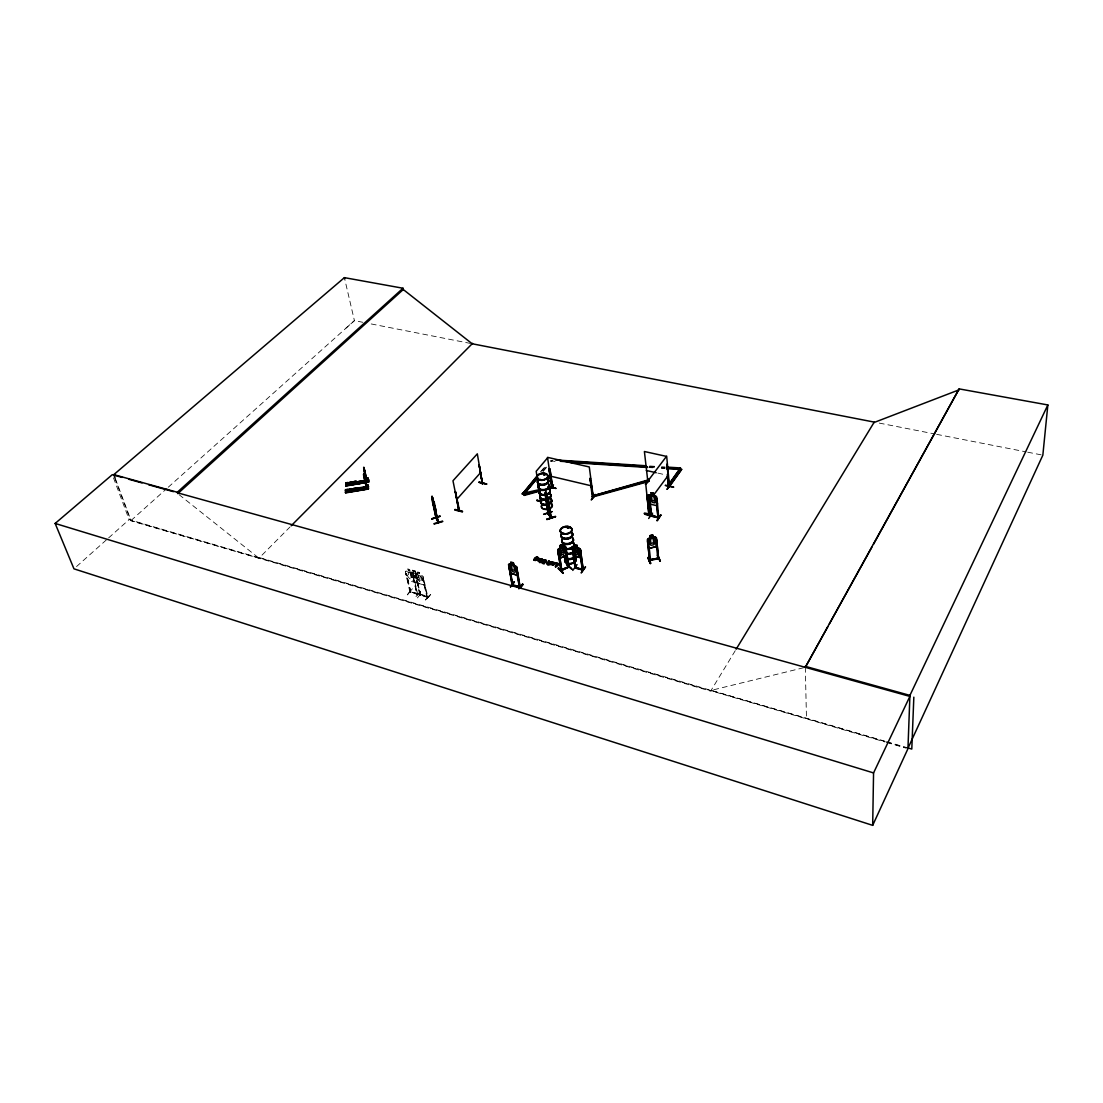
<?xml version="1.0" encoding="UTF-8"?>
<svg xmlns="http://www.w3.org/2000/svg" width="1103" height="1103" viewBox="0 0 1103 1103"><rect width="100%" height="100%" fill="white"/><g stroke="black" fill="none" stroke-linecap="round" stroke-linejoin="round"><path stroke-width="0.75" stroke-dasharray="5 3.75" d="M420.422 594.614C417.623 593.538 430.556 596.833 426.82 596.447M427.219 596.833L423.042 576.731L422.146 575.587L415.293 574.539L420.091 594.875L427.881 597.095L423.166 576.662M419.912 595.082L415.707 576L420.877 595.096L419.829 595.096L427.578 597.288M410.233 572.36L409.806 569.879C404.553 566.432 410.123 573.519 406.097 571.051L405.325 571.685L409.958 592.201L417.706 594.379L416.906 594.186L412.756 575.104L417.734 594.42L413.074 573.794L410.302 572.305L411.777 573.436L412.798 577.807L411.943 579.309L409.53 578.634L407.793 576.414L406.773 572.043L407.876 571.616M409.889 591.539L410.661 591.732M411.005 592.214L405.752 573.146L410.743 592.394M424.324 585.045L418.216 583.335L416.741 580.826L418.175 583.39L424.269 585.114L424.545 583.018M407.448 594.931L412.122 589.016M417.417 597.923L422.325 591.925M552.12 460.296L551.679 461.288L550.245 460.957L555.03 460.944M735.26 650.673L710.635 691.154L131.023 520.547L115.015 477.792M430.721 594.365C414.163 612.082 441.779 581.791 425.73 600.253M425.358 600.129L430.308 594.159M543.021 470.926L546.233 467.093M543.103 471.491L546.33 467.658M540.484 471.85L545.861 465.48M541.656 471.146L545.944 466.045M416.796 593.662L417.954 594.186L410.344 591.953M417.623 593.717L410.716 591.925L417.665 593.428M420.464 591.332L415.362 597.247L420.753 591.415M412.412 588.74L407.104 594.889L412.136 588.974M422.587 578.165L423.483 578.165L422.587 578.165L426.916 597.081M416.424 576.193L415.528 576.207M417.803 574.539C414.756 570.389 421.594 572.071 420.243 575.214M414.563 580.137L414.301 582.232L408.248 580.536L406.814 577.972M413.156 573.794L406.097 571.051M408.248 580.536L406.952 577.917M412.756 575.104L413.294 575.504M410.826 592.421L406.455 573.339M411.529 572.154C409.006 576.262 413.722 584.521 419.623 583.115M405.325 571.685L406.152 571.133M413.597 581.543L419.705 583.211L419.967 581.129L418.451 574.842L411.419 572.126L413.142 572.526L412.605 570.182L413.198 572.705L412.081 573.119L417.003 594.2M114.712 477.751L130.802 520.74L258.957 558.201L289.924 527.055M131.023 520.547L166.967 488.381M168.249 487.223L354.421 320.642L362.832 322.297M76.534 566.556L107.336 539.05M108.618 537.906L129.134 519.582L885.033 741.961M346.011 328.074L354.421 320.642L344.688 278.894M803.646 667.729L711.104 690.395L885.116 741.271M649.639 465.976L654.782 466.307M661.621 466.748L665.054 466.969M649.695 466.555L654.837 466.886M661.676 467.327L665.109 467.548M649.281 466.996L654.424 467.327M661.276 467.769L664.709 467.989M555.112 461.509L551.597 460.723M649.336 467.575L652.769 467.796M661.331 468.348L664.764 468.568M410.054 591.263L410.606 592.435M419.967 594.186L420.629 595.289L415.79 574.167L413.377 573.477L414.397 577.862L416.81 578.537M879.298 423.097L934.944 434.003M936.626 434.334L1025.983 451.858M1027.665 452.189L1041.149 454.836M371.242 323.951L470.485 343.433M657.857 473.104L666.088 474.979M419.705 572.857L417.265 572.181L417.858 574.47L416.741 574.897L417.747 579.268L419.485 581.502L421.911 582.177L422.78 580.674L419.829 572.733M405.573 573.353L406.29 573.546M412.536 570.237L415.197 570.913L418.106 578.91L417.237 580.412L414.838 579.723L413.101 577.489M417.499 573.767L415.679 573.326L415.073 571.023M420.767 594.614L426.889 596.365M886.757 741.74L906.459 747.503M259.55 557.608L885.047 741.547M886.688 742.029L906.321 747.806M886.674 742.443L906.308 748.22M416.837 593.524L416.906 594.186M179.086 494.668L258.957 558.201M113.499 477.875L129.134 519.582M410.757 572.622L412.26 578.992M427.068 596.144L427.495 597.316M422.766 577.958L427.082 596.875M805.3 667.329L806.486 718.853M412.494 573.119L414.756 576.276C412.108 578.275 415.142 580.288 415.39 576.924L418.161 579.833L415.817 576.566C418.313 574.691 415.528 572.678 415.197 575.89L412.494 573.119M409.406 570.21L407.848 569.782L409.585 570.996L409.406 570.21M419.416 573.064L417.844 572.622L419.595 573.85L419.416 573.064M410.481 573.077L408.055 572.402L409.089 576.772L411.502 577.448L410.481 573.077M420.477 575.931L418.037 575.256L419.057 579.626L421.484 580.316L420.477 575.931M414.728 571.299L413.17 570.858L414.907 572.085L414.728 571.299"/><path stroke-width="1.5" d="M366.044 486.685L366.031 489.236L365.755 485.527L368.071 485.155L368.416 486.795M365.879 478.716L368.181 478.344L365.879 478.716L366.168 479.874M367.437 486.023C365.782 492.489 365.534 478.826 363.756 474.4M366.899 485.692L366.568 486.437M366.692 481.294L366.748 478.936L368.044 478.812L366.748 478.881L366.692 481.294L364.486 472.374M434.844 506.098L434.844 507.118L432.1 496.295L438.58 522.629L437.794 521.664M353.691 490.932L353.732 488.381L356.048 488.009L356.021 490.559M356.228 481.184C355.607 487.733 358.034 478.674 353.925 481.556L353.898 484.065M349.306 491.607L349.348 489.056L351.664 488.698L351.636 491.249M351.885 481.859C351.237 488.422 353.691 479.35 349.582 482.232L349.541 484.741M345.501 492.448L368.443 488.794L345.57 492.586L345.487 489.663L347.803 489.305L347.762 491.855M368.181 478.344L368.471 482.025L345.791 485.734L345.749 482.824L348.052 482.466L347.996 484.989M122.212 477.434L112.299 474.676L55.15 523.442L73.97 568.845L872.68 825.361L873.562 772.927L909.878 696.407L178.383 493.041M345.597 490.849L345.529 489.897L368.361 486.326L368.361 488.877L367.851 485.651L367.271 486.147M509.379 563.909L516.673 566.694L520.216 587.513L512.164 585.279L508.883 566.032L512.854 585.541L520.382 587.279L519.348 587.347M520.258 586.617L519.279 586.631M512.04 584.618L512.854 584.824M512.123 585.335L519.871 586.837M827.746 626.821L805.3 667.329L959.141 388.89L1047.85 404.953L909.92 695.386L907.948 748.703L872.68 825.361M913.835 697.165L911.795 749.061L908.1 747.986M368.099 479.267L367.933 478.192L368.416 480.15L345.859 483.679L345.749 482.824M454.836 510.013L462.295 511.861M455.043 509.724L462.557 511.613M454.987 509.421L462.46 511.24M873.466 544.331L959.141 388.89M363.632 467.575L364.169 471.863M363.494 474.373L364.169 479.226M363.962 467.396L364.735 472.953M363.811 474.18L366.748 488.105M551.803 563.454L553.982 563.647L551.748 563.054L551.431 564.295L552.617 564.764L554.809 563.068M652.755 515.184C635.935 509.572 648.426 517.748 652.755 515.17M1047.85 404.953L1042.845 455.167L907.962 748.275M458.972 509.462L459.427 510.262L455.415 491.635L458.683 510.634L459.344 509.503M368.016 478.909L368.567 482.163M547.805 513.391L551.21 517.376L550.562 517.142M548.356 513.019L547.639 512.619L548.219 513.253M547.777 513.267L547.681 512.592M545.268 492.917L548.412 513.64M568.638 527.358L567.549 527.813M569.079 527.882L568.293 527.234M567.425 528.199L567.604 527.441M563.688 533.328L563.44 533.687A5.915 3.709 -8.4 0 0 571.961 529.564A5.915 3.709 -8.4 0 0 562.971 527.317A5.915 3.709 -8.4 0 0 563.316 533.755M564.253 533.535L563.647 533.507M541.476 562.116L543.172 560.393L545.406 560.434L543.724 563.206L545.489 560.489M566.515 552.686L566.06 555.347L559.966 558.215M566.652 552.713L566.184 555.443L559.897 558.311L558.725 556.353M545.268 474.469L544.661 473.987L544.854 474.966M545.172 474.524L543.572 474.786L544.868 474.359M544.799 474.538L543.558 474.524L544.386 474.125M540.18 479.75L539.629 479.722A5.639 3.364 -8.8 0 0 547.901 475.931A5.639 3.364 -8.8 0 0 539.422 473.932A5.639 3.364 -8.8 0 0 539.615 479.791L539.836 479.35M540.153 479.557L540.594 479.543M539.684 479.708L540.346 479.612M517.79 573.036L517.321 575.214L511.116 573.367M353.884 489.429L355.814 489.318M354.794 481.942C352.932 484.755 358.048 481.129 354.421 482.328M354.118 482.438L355.263 482.949M568.073 567.163L560.779 569.975L568.086 566.914M568.955 567.052L561.055 570.83L557.76 550.039L560.214 547.957L559.097 549.418L559.772 553.844L561.386 555.112L563.867 553.94L564.901 551.417L564.24 547.005L562.792 546.826L562.433 544.455M548.315 501.369L548.067 502.43L546.247 498.294L545.985 493.965M581.309 555.622L580.743 557.815L574.401 546.867L572.167 547.157L574.787 547.019M558.463 567.99L563.288 572.788M558.518 567.935L558.132 568.541L563.302 573.091M647.999 546.123L649.281 548.246L656.326 546.647L656.257 537.657M668.377 486.023L669.314 486.809L667.701 485.858L680.468 467.948L666.764 467.079M669.121 486.34L669.107 487.112L668.363 486.699L667.301 474.442M367.161 485.747L366.692 486.299L363.632 474.207M657.402 503.533L656.836 505.767L657.485 503.575M434.444 505.284L432.79 499.494L438.249 522.753L436.126 517.114M647.888 481.928L644.4 451.513L666.005 456.284M542.124 562.089C541.987 558.78 549.404 561.248 544.069 559.841C540.856 559.552 540.677 564.047 544.027 563.702L546.385 560.696M559.593 557.856L563.261 546.509M510.675 586.81L514.412 581.832L510.634 586.548M592.449 497.301L593.138 497.467L590.077 478.357L592.297 497.274L593.317 497.232L589.278 466.969L547.515 457.345L552.079 487.981L548.936 469.34M540.815 501.065L540.525 497.219M540.635 501.327L537.933 482.466L538.705 487.361M658.615 557.842L657.815 558.09M658.67 558.573L649.626 560.641L647.323 539.698L648.274 538.554L655.292 537.12M669.507 486.588L666.667 456.118L645.724 483.886L648.964 514.522M649.722 560.6L647.585 541.146L648.412 540.953L650.605 560.379L649.474 559.662M648.481 513.874L649.281 514.026L647.006 495.054L648.771 513.943M649.212 513.474L648.605 514.508L649.226 513.543M650.701 563.013L650.232 563.536L648.288 557.539M432.1 497.66L436.112 518.355L431.907 499.383M652.576 513.143L648.661 518.479M482.356 482.824L482.425 484.024L479.171 465.108L482.549 483.927M479.171 465.108L482.466 483.969L477.323 453.843L452.975 480.77L459 510.703L455.415 491.635M552.107 563.881C556.85 566.294 547.998 562.337 553.816 564.336M829.401 623.829L871.797 547.322M569.01 527.799L567.659 527.992M873.81 422.601L959.086 389.828M736.156 649.198L874.238 422.104L472.167 343.764L403.271 289.524L403.009 288.241L344.398 277.639L113.83 474.621L115.015 477.792M355.676 489.622L353.966 489.456M355.731 489.291L355.111 489.98M558.532 548.825L557.718 550.107L558.697 556.463M542.221 561.785L543.393 560.751A1.613 1.034 -9.2 0 1 544.427 560.627L545.544 560.875M540.884 559.014C536.996 560.007 540.043 562.296 537.588 560.214M553.982 563.647C552.713 561.675 552.837 562.502 554.037 564.047M657.705 557.801L657.884 558.794L655.747 539.298L656.671 539.298L658.574 558.587L656.382 537.657L655.306 536.968C651.363 539.505 654.865 532.073 649.984 535.713L650.26 538.167L648.302 538.622M650.48 560.434C645.931 560.352 662.076 557.815 657.774 558.49M652.576 515.859L644.579 513.571L652.742 515.584M665.33 485.472L673.561 487.112M657.995 517.776L656.133 498.763L657.016 498.749L656.271 498.57L658.036 517.859L657.939 517.114M658.546 517.307L650.825 515.129M657.374 520.657L660.849 514.825L657.043 520.561M656.933 520.588L660.918 515.142M665.495 485.292L673.575 487.14M670.776 484.024L667.012 489.249M670.748 483.762L667.205 489.249M650.701 515.377L651.515 515.322M649.667 497.012L651.321 516.232L649.667 497.012L648.785 497.026L649.529 497.205M648.771 495.426L649.598 494.709L648.674 495.371L651.349 516.204M667.384 468.21L669.066 487.112M667.756 486.451L680.468 467.948M666.419 468.099L681.682 469.326L669.259 486.23L667.701 485.858M669.314 486.809L681.682 469.326M656.878 505.712L650.536 504.195M579.709 550.783L580.605 550.783L579.709 550.783L582.329 569.934L582.384 569.01L583.308 569.245M582.467 569.024L575.242 567.783M585.417 566.749L581.171 572.953L585.514 567.052M653.789 493.441L651.115 492.751L653.789 493.441L653.982 495.812L655.416 496.929L655.858 501.327L654.686 502.885L652.163 502.292L650.618 500.086L650.177 495.688L651.446 495.219M647.709 503.092L649.681 500.431M653.61 495.109L668.404 475.186M648.674 495.371L650.673 516.066M577.09 564.612L572.76 570.403M575.807 567.728L575.201 567.107M575.987 567.948L575.876 567.259M573.174 548.88L575.835 568.238L573.174 548.88L572.264 548.894L573.022 549.087M649.212 479.116L645.613 484.286L647.985 481.749M645.379 484.245L649.377 478.812M574.318 556.174L580.798 557.746L574.318 556.174L573.091 553.527M575.959 567.521L583.197 570.168L580.412 549.253L577.531 547.708L578.937 548.908L579.571 553.348L578.468 554.892L575.918 554.23L574.277 551.996L573.629 547.557L574.884 547.116M577.145 545.392L574.401 544.689L574.842 547.185M573.009 546.564L572.209 547.281L575.09 568.086L583.115 570.127M593 496.75L592.214 496.571L592.876 496.791M595.206 494.378L591.236 499.949L594.641 496.116M555.195 566.68L557.208 563.619L555.774 566.832C563.991 562.944 550.328 561.551 557.263 564.019M555.774 566.832L558.049 563.412M555.347 563.509L555.567 562.751M548.742 563.674L549.06 563.371M547.97 564.901L548.37 563.578L549.997 564.005L551.996 561.799C548.453 567.218 550.3 563.702 547.901 564.502M549.997 564.005L551.445 561.661M550.232 564.074L548.274 564.557M550.59 564.171L551.996 561.799M551.748 563.054C549.694 565.853 555.857 565.591 554.754 562.847M552.258 562.544L553.803 562.227L554.823 563.233M552.313 562.93L552.548 562.116M546.84 563.164C550.052 563.054 545.116 563.275 547.888 563.826L547.378 564.474L548.37 563.578M548.315 561.262C551.61 559.869 547.281 566.115 549.846 561.772C546.812 560.517 550.728 562.199 548.136 563.509M546.895 563.55L547.088 562.847M548.384 561.661L548.591 560.931M547.378 564.474L547.888 563.826M548.081 563.109L548.646 561.317M544.027 563.702L546.33 560.296M540.098 562.668C541.242 561.868 537.947 562.53 540.663 561.896L542.373 559.249L540.07 561.358L541.835 559.111M518.879 588.85L522.588 584.094L519.927 587.996M539.491 562.502L539.725 561.73M519.816 588.009L522.657 584.383M540.663 561.896L542.373 559.249M520.271 588.133L523.07 584.576L522.546 584.08M535.893 558.256C541.959 557.015 532.749 555.995 534.431 560.103A1.641 1.048 -9.5 0 0 535.369 560.531C539.532 559.511 535.327 555.815 537.064 559.538C531.853 560.145 540.112 557.566 534.61 559.414M539.339 558.807L538.733 558.283L537.326 560.365L539.588 560.696M538.829 558.973C537.547 561.069 539.477 557.649 540.87 559.29M533.824 560.062L536.141 557.442L538.554 557.691M535.837 557.87L537.023 557.249L538.25 558.09M534.679 559.8C536.086 556.477 538.402 560.241 535.3 560.131A1.641 1.048 -9.5 0 1 534.362 559.717L533.755 559.676M510.303 586.796L514.067 582.053M512.895 585.017L512.109 584.369M548.219 486.382L555.843 488.202M511.02 573.491L509.724 570.844L511.02 573.491L517.376 575.159M516.011 568.21L516.921 568.21L516.011 568.21L519.403 587.32M536.844 500.583L541.504 501.231M512.785 585.486L509.614 566.225M511.075 564.446L510.027 564.915L510.813 569.327L512.495 571.588L515.004 572.264L516.011 570.747L513.391 562.737L510.689 562.006L511.172 564.543L508.524 564.557L512.233 585.059M549.404 489.856L553.527 484.782M548.288 487.126L552.575 486.795M552.534 487.057L551.996 487.995L549.101 468.968L549.942 468.954L552.672 487.705M549.942 468.954L552.589 487.691L551.9 487.526M547.405 480.219L550.507 476.496M540.649 490.904L524.256 495.399L523.801 494.447L537.657 477.296M537.271 475.669L522.326 494.089L523.801 494.447L537.74 477.861M522.326 494.089L537.354 476.248M547.667 457.731L536.196 471.271L538.926 488.546M486.671 484.024L479.06 482.176M458.738 510.592L459.082 510.606M456.739 499.466L480.784 472.401M568.996 567.066L565.949 547.764M438.539 522.588L436.195 517.762M669.038 486.561L669.094 485.858M291.137 525.828L472.594 343.336M113.83 474.621L177.293 492.255L403.009 288.241M403.271 289.524L177.762 493.62L177.293 492.255M558.463 568.335L562.93 573.381M548.425 513.722L545.489 494.944M551.555 486.23L551.886 487.319M508.621 564.612L509.379 564.06M568.803 566.39L568.1 566.735M355.483 489.58L354.008 489.691M355.524 483.031L355.924 482.149M551.941 487.292L548.756 488.077M648.288 557.236L650.742 563.412M575.725 567.549L574.953 567.342M566.487 564.102L571.823 569.093L566.652 564.391M566.556 564.488L571.823 569.093M568.652 566.156L568.238 566.666M560.972 570.623L568.872 566.804M561.772 570.223L558.945 551.348L558.049 551.528L561.179 570.83L561 570.154M565.232 548.108L568.238 567.369L565.232 548.108L566.129 547.929M559.841 545.585C566.625 543.255 557.112 544.785 560.365 548.053M568.748 566.845L565.646 546.302L562.916 546.757L562.516 544.331M558.532 548.839L564.681 545.861M567.714 527.372L568.583 527.537M561.565 570.265L558.945 551.348M519.968 586.824L513.047 584.811M658.629 517.279L651.625 515.542M658.698 517.969L650.784 516.066M650.949 515.818L658.96 517.79L658.739 517.031M546.923 519.141C573.27 511.034 529.357 525.276 555.25 516.397M555.305 516.7L546.991 519.513M548.425 504.747C549.666 503.685 544 487.209 546.509 493.234M545.24 492.807L548.219 497.853L551.279 518.079L548.094 513.226M544.91 493.11L548.067 513.764M546.647 493.096L550.99 518.176L548.067 498.832M547.653 496.543L548.219 497.853M551.886 511.53L543.6 514.356L552.024 511.695M431.645 518.796L440.111 516.066L431.783 519.058M431.742 518.948L440.152 516.314M434.086 523.649L442.565 521.071M434.168 524.022L442.73 521.595M433.382 500.21L432.638 497.784M434.251 502.678L432.073 497.563M434.058 503.754L437.946 522.326M435.575 508.828L434.334 502.623M647.42 481.859L593.317 496.819L592.794 495.854L648.44 479.874L649.06 481.404M592.794 495.854L646.854 480.908M649.005 480.825L593.235 496.24L592.725 495.275M522.229 493.51L538.457 489.829M523.801 494.447L536.899 490.849M523.704 493.868L524.159 494.82L540.553 490.325M548.839 488.657L552.672 486.795M649.281 548.246L656.326 546.647M657.553 555.485L660.366 561.22L657.939 555.443M650.467 559.69L657.622 558.27L649.722 559.938M539.077 558.656L540.98 559.538L538.995 560.448M363.893 467.631L366.872 479.598M364.597 479.777L366.568 488.133M368.54 480.15L345.846 483.638M345.777 483.555L368.54 479.984M347.459 483.762L368.54 480.425L368.471 479.515L366.113 479.833L366.168 482.383L365.879 481.032L368.195 480.867M368.554 482.08L345.818 486.037L345.763 485.086L368.499 481.528L368.499 479.667M345.832 485.499L368.554 481.625M345.749 485.582L368.526 482.176M367.975 486.106L367.616 485.044L368.305 486.974M345.515 490.394L368.43 486.754L347.183 490.297M347.211 490.601L368.43 486.961M365.741 488.064L368.071 487.498M368.416 489.029L345.57 492.917L345.515 491.952L368.443 488.505M657.802 558.766L657.526 557.87L658.532 557.649M668.694 486.795L667.577 475.903M550.838 517.5L548.053 513.336M552.617 562.516L554.685 563.04M539.643 561.096L538.057 560.765M555.457 459.951L646.22 465.756M562.392 460.957L574.373 461.716M581.212 462.157L591.484 462.819M598.336 463.26L608.608 463.922M615.46 464.363L625.732 465.011M632.57 465.452L642.842 466.114M677.09 468.306L666.695 467.837M560.172 461.275L647.571 466.886M570.527 462.502L647.626 467.465M666.474 468.678L680.137 468.982M552.162 487.319L552.81 487.526M582.563 569.672L583.404 569.934L575.201 567.797L572.195 547.102L579.378 548.26L580.357 549.322M520.023 587.499L516.535 566.763L513.695 565.232L513.267 562.847M538.926 560.062L539.96 559.318M538.333 559.593L539.836 559.717L539.891 558.931M646.33 470.485L656.216 472.732M589.926 478.537L590.643 478.702M655.844 496.322L653.941 495.881L653.707 493.51M593.221 497.219L590.077 478.357M550.342 476.124L591.746 485.913M537.74 482.7L538.719 485.789M548.274 486.657L555.912 488.505M479.019 482.176L486.699 484.038L479.116 482.452M658.863 517.748L657.967 517.817M536.899 500.114L541.532 501.548M541.463 501.713L536.94 500.362M555.292 563.109L558.118 563.812M548.618 563.261L549.928 563.605M543.669 562.806L542.097 561.979M548.439 563.964L549.763 564.322M539.422 562.116L540.401 562.282M542.993 563.04L543.958 563.302M508.717 566.225L509.462 566.432M805.273 666.336L909.92 695.386M128.817 479.267L142.039 482.935M148.643 484.782L173.433 491.662M543.296 563.081L541.463 562.075M55.15 523.442L873.562 772.927M542.952 562.985L542.069 561.703M583.253 569.865L580.412 549.253M582.481 569.975L579.861 550.59M438.001 522.064L436.002 517.872M550.88 518.093L547.819 513.322M659.911 561.22L657.388 555.154M546.633 494.02L545.861 492.283M546.109 494.751L547.102 496.226M546.771 499.08L547.777 500.569M482.935 483.514L482.783 482.811M363.783 467.424L364.748 470.595M573.119 553.472L574.415 556.05M432.004 496.322L432.927 499.08M433.948 506.773L435.906 510.579L435.63 508.731M650.591 504.126L649.364 501.644L650.48 504.25M649.984 535.713L650.37 538.236L648.909 539.312L649.377 543.765L651.087 545.337L653.886 544.703L655.196 542.455L654.755 537.988L653.155 537.533L652.907 535.134M650.274 563.468L647.888 557.677L650.232 563.536M367.768 478.867L368.209 480.949L368.209 480.177M546.702 502.113L545.999 499.356L549.101 505.932L549.142 504.03M367.616 485.044L368.099 487.788L368.099 487.002M436.443 518.134L436.292 517.459M364.569 470.623L366.692 479.626M344.398 277.639L344.688 278.894M519.568 586.355L519.665 587.072L516.176 568.004M550.48 563.757L550.659 564.557M539.491 490.683L540.001 493.951M539.298 490.918L539.822 494.185M540.332 497.453L540.98 501.41L539.229 490.628M545.571 491.497L547.419 503.258M367.864 485.747L367.823 485.017M577.2 545.323L577.407 547.833M651.115 492.751L651.404 495.275L649.598 494.847L655.927 496.198L656.864 497.246L658.781 517.996L658.56 517.279M666.722 464.225L667.163 468.996M667.798 474.331L668.776 487.057M548.687 484.81A5.598 3.378 -8.8 0 1 544.758 490.311A5.598 3.378 -8.8 0 1 538.554 486.726M548.715 484.479A5.667 3.419 -8.8 0 1 547.598 488.96A5.667 3.419 -8.8 0 1 540.346 489.76A5.667 3.419 -8.8 0 1 538.967 485.541M549.942 489.911A5.598 3.392 -8.8 0 1 544 494.833A5.598 3.392 -8.8 0 1 539.767 490.201M548.453 488.546A5.598 3.392 -8.8 0 1 549.363 489.153M549.914 489.732A5.598 3.392 -8.8 0 1 543.972 494.654A5.598 3.392 -8.8 0 1 539.739 490.022M548.425 488.367A5.598 3.392 -8.8 0 1 549.335 488.974M547.915 479.254A5.694 3.419 -8.8 0 1 543.917 484.837A5.694 3.419 -8.8 0 1 537.602 481.211M548.563 483.941A5.598 3.378 -8.8 0 1 547.46 488.367A5.598 3.378 -8.8 0 1 540.305 489.139A5.598 3.378 -8.8 0 1 538.953 484.989M547.888 479.598A5.612 3.364 -8.8 0 1 543.958 485.086A5.612 3.364 -8.8 0 1 537.726 481.515M548.674 484.203A5.68 3.419 -8.8 0 1 547.557 488.698A5.68 3.419 -8.8 0 1 540.305 489.484A5.68 3.419 -8.8 0 1 538.926 485.265M547.874 478.992A5.694 3.419 -8.8 0 1 543.876 484.562A5.694 3.419 -8.8 0 1 537.561 480.949M547.764 478.716A5.612 3.364 -8.8 0 1 543.82 484.217A5.612 3.364 -8.8 0 1 537.588 480.646M550.935 499.521A5.556 3.392 -8.8 0 1 547.047 505.05A5.556 3.392 -8.8 0 1 540.884 501.438M550.962 499.19A5.625 3.433 -8.8 0 1 547.019 504.802A5.625 3.433 -8.8 0 1 540.76 501.134M552.176 504.567A5.556 3.406 -8.8 0 1 546.288 509.503A5.556 3.406 -8.8 0 1 542.069 504.829M550.7 503.189A5.556 3.406 -8.8 0 1 551.597 503.795M552.148 504.388A5.556 3.406 -8.8 0 1 546.247 509.324A5.556 3.406 -8.8 0 1 542.042 504.65M550.673 503.009A5.556 3.406 -8.8 0 1 551.569 503.616M549.997 490.394A5.57 3.378 -8.8 0 1 546.219 494.971M544.785 495.247A5.57 3.378 -8.8 0 1 539.946 494.075A5.57 3.378 -8.8 0 1 539.863 490.67M549.97 490.104A5.598 3.392 -8.8 0 1 546.192 494.709M544.744 494.985A5.598 3.392 -8.8 0 1 539.891 493.799A5.598 3.392 -8.8 0 1 539.794 490.394M548.494 488.739A5.598 3.392 -8.8 0 1 549.391 489.346M550.176 494.061A5.639 3.433 -8.8 0 1 548.288 498.997M546.936 499.48A5.639 3.433 -8.8 0 1 541.49 499.176A5.639 3.433 -8.8 0 1 539.946 496.005M550.811 498.666A5.556 3.392 -8.8 0 1 549.721 503.106A5.556 3.392 -8.8 0 1 542.621 503.878A5.556 3.392 -8.8 0 1 541.27 499.7M550.149 494.378A5.57 3.392 -8.8 0 1 548.288 499.259M546.964 499.742A5.57 3.392 -8.8 0 1 541.587 499.438A5.57 3.392 -8.8 0 1 540.07 496.309M550.921 498.928A5.625 3.433 -8.8 0 1 549.818 503.437A5.625 3.433 -8.8 0 1 542.621 504.223A5.625 3.433 -8.8 0 1 541.256 499.976M550.135 493.786A5.653 3.433 -8.8 0 1 548.246 498.721M546.895 499.218A5.653 3.433 -8.8 0 1 541.449 498.914A5.653 3.433 -8.8 0 1 539.905 495.73M550.025 493.524A5.57 3.392 -8.8 0 1 548.15 498.391M546.826 498.873A5.57 3.392 -8.8 0 1 541.449 498.57A5.57 3.392 -8.8 0 1 539.932 495.44M573.215 539.16A5.873 3.723 -8.3 0 1 567.811 544.468A5.873 3.723 -8.3 0 1 561.951 540.36M573.257 538.829A5.956 3.778 -8.3 0 1 567.769 544.206A5.956 3.778 -8.3 0 1 561.827 540.056M571.63 537.313A5.956 3.778 -8.3 0 1 572.609 537.988M563.316 547.626A5.873 3.736 -8.3 0 1 563.15 543.889A5.846 3.723 -8.3 0 0 562.475 545.82M565.481 548.412A5.846 3.723 -8.3 0 0 572.485 547.074A5.846 3.723 -8.3 0 0 573.174 542.469A5.873 3.736 -8.3 0 1 572.512 547.212A5.873 3.736 -8.3 0 1 565.494 548.549M563.288 547.267A5.846 3.723 -8.3 0 1 562.668 546.426M562.433 545.489A5.846 3.723 -8.3 0 1 563.123 543.545M563.288 547.405A5.873 3.736 -8.3 0 1 563.123 543.669M563.343 547.598A5.846 3.723 -8.3 0 1 562.723 546.757M571.837 532.652A5.97 3.764 -8.4 0 1 568.514 538.581A5.97 3.764 -8.4 0 1 560.862 535.727M573.091 538.264A5.873 3.723 -8.3 0 1 567.687 543.572A5.873 3.723 -8.3 0 1 561.813 539.477M571.492 536.761A5.873 3.723 -8.3 0 1 572.457 537.437M571.823 532.997A5.887 3.709 -8.4 0 1 567.783 539.022A5.887 3.709 -8.4 0 1 561.151 535.038M573.215 538.554A5.956 3.778 -8.3 0 1 567.728 543.931A5.956 3.778 -8.3 0 1 561.785 539.781M571.588 537.037A5.956 3.778 -8.3 0 1 572.567 537.712M571.809 532.377A5.97 3.764 -8.4 0 1 567.714 538.485A5.97 3.764 -8.4 0 1 560.986 534.459M571.685 532.101A5.901 3.709 -8.4 0 1 567.659 538.126A5.901 3.709 -8.4 0 1 561.013 534.142M575.628 555.14A5.832 3.736 -8.3 0 1 570.03 559.511A5.832 3.736 -8.3 0 1 564.047 556.367M575.518 555.829A5.915 3.792 -8.3 0 1 569.217 559.304A5.915 3.792 -8.3 0 1 563.923 556.064M575.394 557.718A5.832 3.75 -8.3 0 1 574.36 562.613A5.832 3.75 -8.3 0 1 566.901 563.399A5.832 3.75 -8.3 0 1 565.384 558.78M565.356 558.49A5.805 3.736 -8.3 0 0 566.873 563.095A5.805 3.736 -8.3 0 0 574.291 562.309A5.805 3.736 -8.3 0 0 575.339 557.429A5.777 3.723 -8.3 0 1 574.277 562.296A5.777 3.723 -8.3 0 1 566.887 563.081A5.777 3.723 -8.3 0 1 565.384 558.49M574.167 545.034A5.846 3.723 -8.3 0 1 567.025 549.418M563.412 548.053A5.846 3.723 -8.3 0 1 562.792 547.212M562.695 545.282A5.846 3.723 -8.3 0 1 563.247 544.331M573.284 543.255A5.846 3.723 -8.3 0 1 573.918 544.096M573.27 542.979A5.873 3.736 -8.3 0 1 572.567 547.598A5.873 3.736 -8.3 0 1 565.549 548.949M563.343 547.805A5.873 3.736 -8.3 0 1 562.489 546.013M562.64 545.02A5.873 3.736 -8.3 0 1 563.178 544.069M575.366 555.25A5.832 3.736 -8.3 0 1 569.134 558.683A5.832 3.736 -8.3 0 1 563.923 555.485M575.476 555.554A5.915 3.792 -8.3 0 1 569.948 558.987A5.915 3.792 -8.3 0 1 564.129 556.767M573.326 552.438A5.929 3.778 -8.3 0 1 566.239 553.803M573.284 552.176A5.929 3.778 -8.3 0 1 566.197 553.541M573.188 551.831A5.846 3.736 -8.3 0 1 566.184 553.182M572.14 553.444A5.846 3.736 -8.3 0 1 566.322 554.064M562.916 547.626L560.434 548.798L561.096 553.223L563.578 552.051L562.916 547.626M562.047 545.061L560.572 546.605L562.047 545.061M433.286 503.961L433.948 506.801L433.286 503.961M653.693 542.786L650.88 543.434L650.425 538.967L653.238 538.333L653.693 542.786M652.452 535.644L650.632 536.058L650.715 536.858L652.535 536.444L652.452 535.644M653.334 493.73L651.708 493.358L653.417 494.53L653.334 493.73M654.065 496.598L651.528 496.005L651.97 500.417L654.493 501.01L654.065 496.598M576.717 545.668L575.063 545.24L576.828 546.454L576.717 545.668M577.572 548.563L575.008 547.915L575.642 552.341L578.193 552.989L577.572 548.563M512.936 563.068L511.323 562.627L513.074 563.854L512.936 563.068M513.888 565.963L511.365 565.274L512.164 569.699L514.674 570.375L513.888 565.963M539.698 480.219A5.612 3.35 -8.8 0 0 547.943 476.372A5.612 3.35 -8.8 0 0 539.505 474.387A5.612 3.35 -8.8 0 0 539.698 480.219M539.643 479.943A5.639 3.364 -8.8 0 0 547.929 476.082A5.639 3.364 -8.8 0 0 539.45 474.097A5.639 3.364 -8.8 0 0 539.643 479.943M572.554 547.433A5.873 3.736 -8.3 0 0 573.243 542.814A5.846 3.723 -8.3 0 1 572.526 547.405A5.873 3.736 -8.3 0 1 565.522 548.77A5.846 3.723 -8.3 0 0 572.526 547.405M563.288 533.576A5.915 3.709 -8.4 0 0 571.933 529.399A5.915 3.709 -8.4 0 0 562.944 527.137A5.915 3.709 -8.4 0 0 563.288 533.576M563.357 534.004A5.901 3.695 -8.4 0 0 571.974 529.84A5.901 3.695 -8.4 0 0 563.026 527.592A5.901 3.695 -8.4 0 0 563.357 534.004"/></g></svg>
